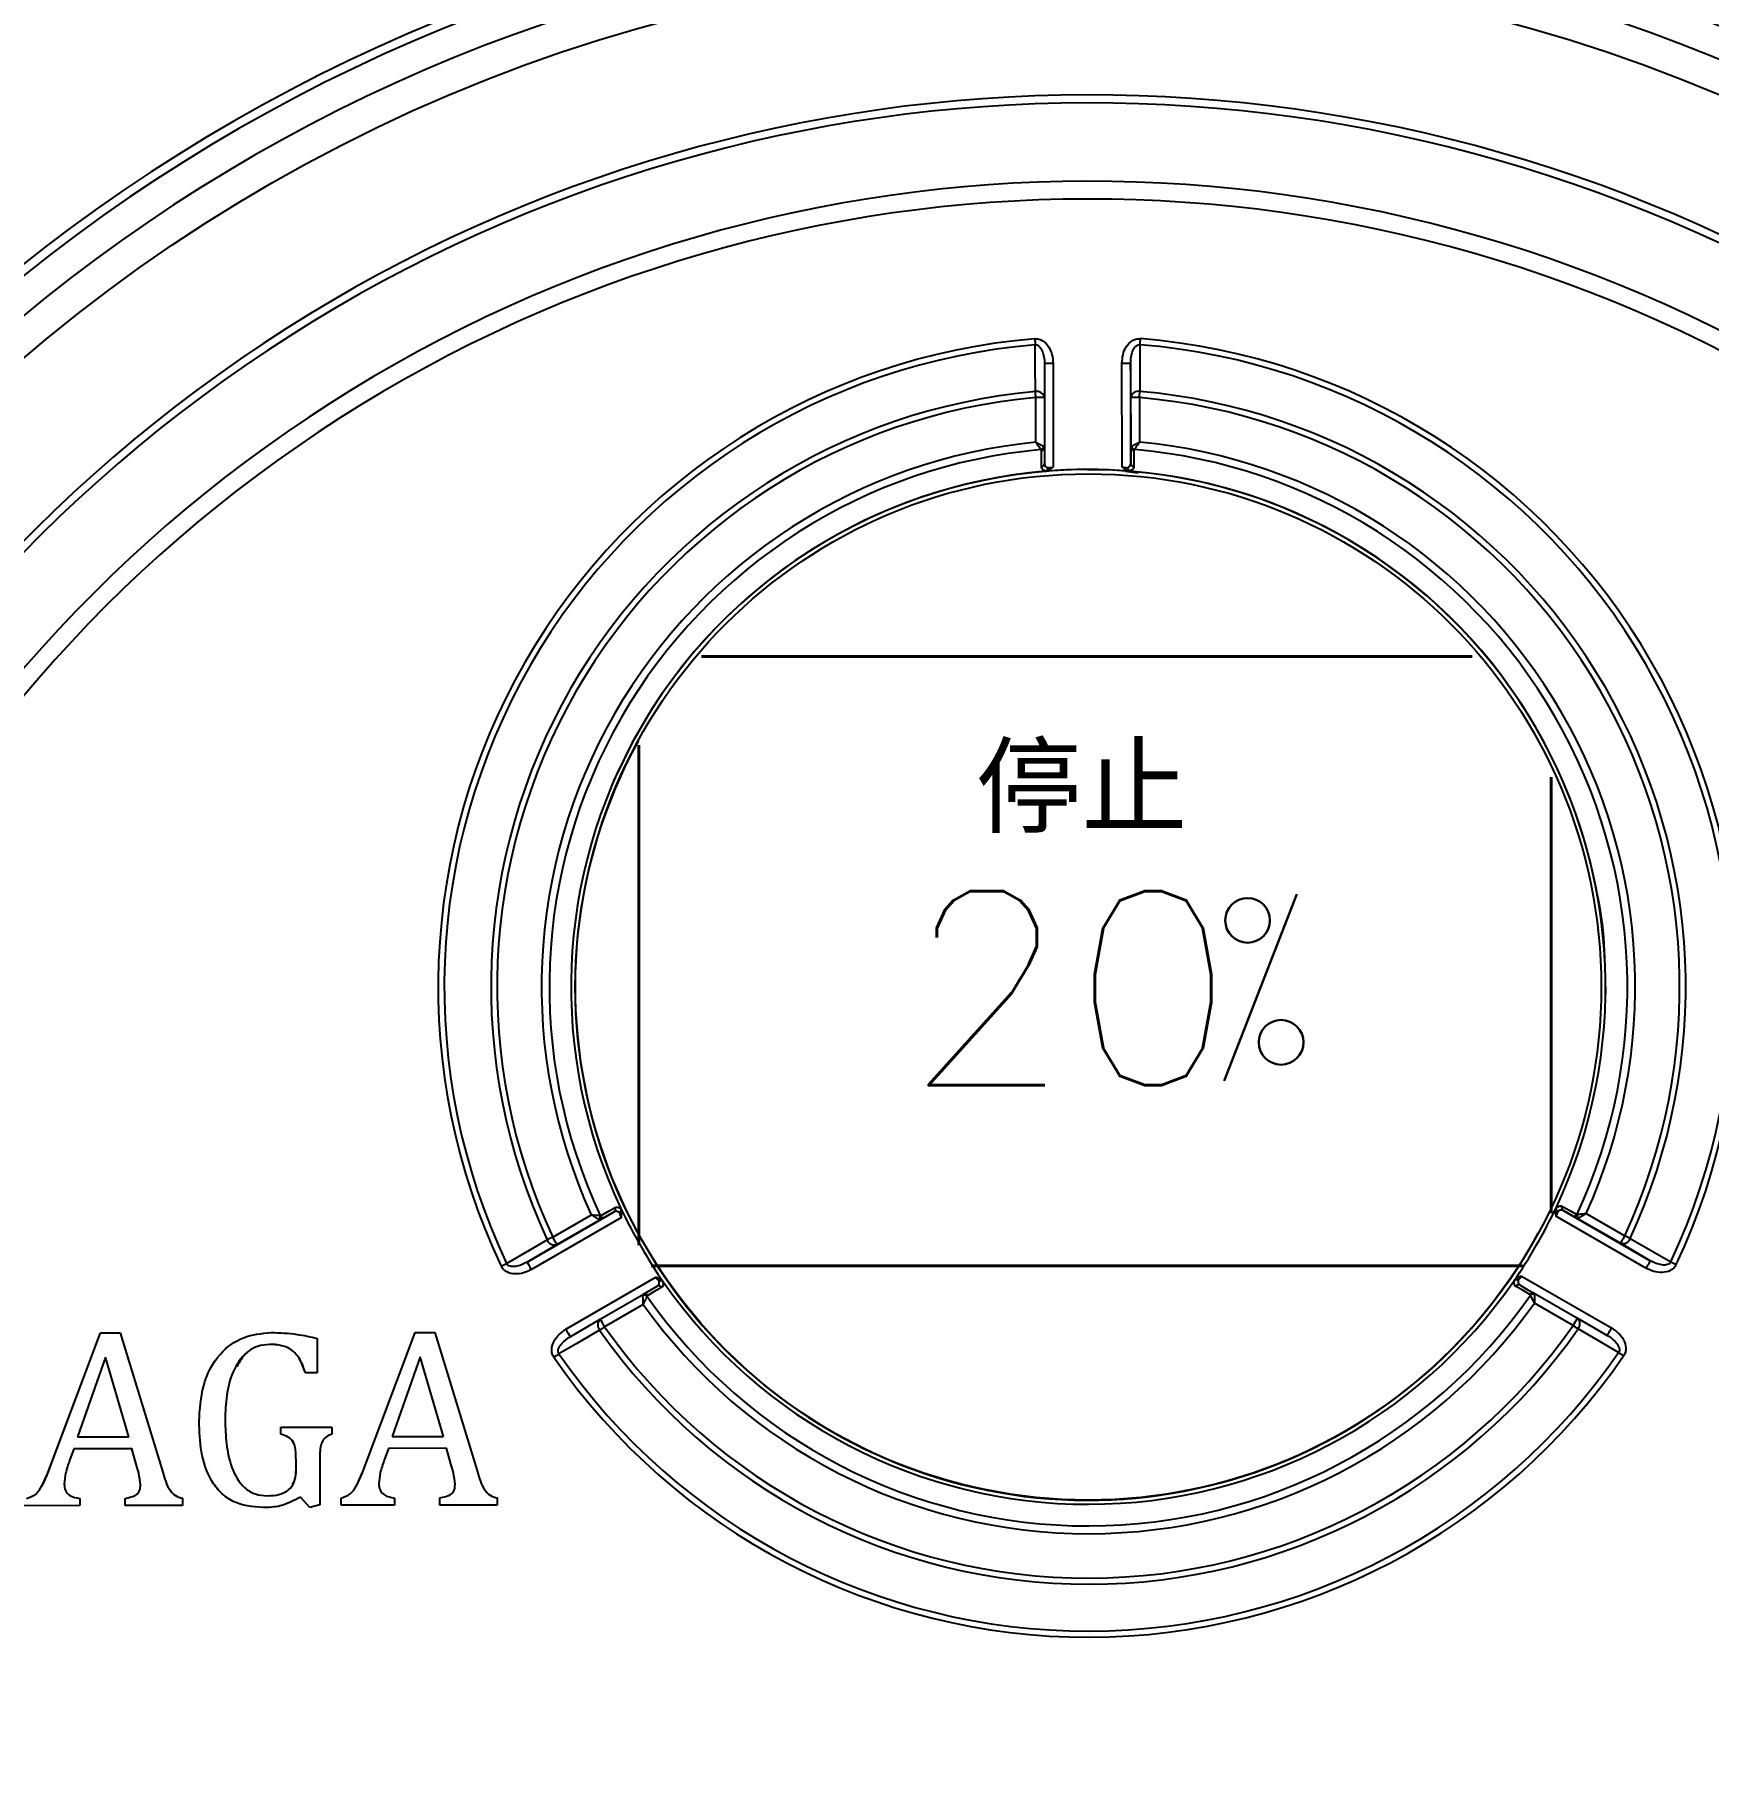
# Model space of a CAD drawing. Header units: millimetres. Extents: x 2301 to 4250, y 838 to 2217.
# Drawn here: x 2783.3 to 2880.4, y 1933.4 to 2033.6 of the extents above; entities that cross this region are included whole.
import ezdxf

# ---------------------------------------------------------------- set-up
doc = ezdxf.new("R2010")
doc.units = ezdxf.units.MM
for name, color, linetype, lineweight in [('DIM', 4, 'Continuous', 13), ('标注', 3, 'Continuous', 13), ('粗实线', 7, 'Continuous', 40)]:
    doc.layers.add(name, color=color, linetype=linetype, lineweight=lineweight)
doc.styles.add('01', font='txt.shx')

msp = doc.modelspace()

# ---------------------------------------------------------------- linework, layer by layer
at = {"color": 7, "linetype": 'Continuous', "lineweight": 25}
for p, q in [((2842.398, 2014.557), (2842.406, 2008.522)), ((2846.406, 2008.527), (2846.398, 2014.562)), ((2846.899, 2014.564), (2846.907, 2008.729)), ((2841.409, 2009.972), (2841.406, 2012.558)), ((2841.905, 2012.557), (2841.909, 2009.666)), ((2846.909, 2009.672), (2846.905, 2012.563)), ((2847.406, 2012.565), (2847.409, 2009.979)), ((2841.906, 2009.634), (2841.908, 2009.668)), ((2841.909, 2009.666), (2841.907, 2008.723)), ((2846.907, 2008.729), (2846.909, 2009.672)), ((2841.91, 2008.686), (2841.904, 2008.691)), ((2846.574, 2008.291), (2847.342, 2008.203)), ((2816.935, 1990.333), (2818.147, 1992.822)), ((2818.339, 1992.658), (2818.332, 1992.645)), ((2874.438, 1978.379), (2874.416, 1977.534)), ((2811.893, 1962.432), (2816.942, 1965.356)), ((2817.365, 1965.022), (2812.143, 1961.998)), ((2813.384, 1963.878), (2815.622, 1965.174)), ((2816.135, 1964.893), (2813.633, 1963.444)), ((2816.942, 1965.356), (2816.135, 1964.893)), ((2876.788, 1962.08), (2871.558, 1965.091)), ((2871.982, 1965.426), (2877.039, 1962.515)), ((2875.303, 1963.523), (2872.797, 1964.965)), ((2873.312, 1965.248), (2875.553, 1963.957)), ((2870.54, 1964.105), (2870.547, 1964.118)), ((2814.147, 1958.536), (2819.37, 1961.56)), ((2818.641, 1960.566), (2819.448, 1961.029)), ((2819.478, 1961.05), (2819.477, 1961.042)), ((2869.458, 1961.106), (2869.457, 1961.114)), ((2869.563, 1961.624), (2874.793, 1958.613)), ((2816.139, 1959.117), (2818.641, 1960.566)), ((2818.628, 1959.982), (2816.39, 1958.686)), ((2818.67, 1960.579), (2818.64, 1960.564)), ((2870.304, 1960.63), (2870.273, 1960.645)), ((2870.302, 1960.632), (2872.808, 1959.189)), ((2872.56, 1958.757), (2870.318, 1960.048)), ((2784.145, 1950.299), (2787.153, 1958.334)), ((2784.146, 1950.301), (2787.154, 1958.335)), ((2787.154, 1958.335), (2787.153, 1958.334)), ((2787.154, 1958.335), (2788.299, 1958.337)), ((2788.299, 1958.337), (2790.77, 1950.251)), ((2799.723, 1958.01), (2799.726, 1956.019)), ((2802.393, 1950.323), (2805.401, 1958.357)), ((2802.394, 1950.324), (2805.402, 1958.358)), ((2805.402, 1958.358), (2805.401, 1958.357)), ((2805.402, 1958.358), (2806.547, 1958.36)), ((2806.547, 1958.36), (2809.018, 1950.275)), ((2787.439, 1956.916), (2785.813, 1952.297)), ((2788.803, 1952.3), (2787.438, 1956.914)), ((2788.804, 1952.3), (2787.439, 1956.916)), ((2796.961, 1957.662), (2796.96, 1957.66)), ((2805.687, 1956.94), (2804.061, 1952.32)), ((2807.05, 1952.324), (2805.686, 1956.938)), ((2807.052, 1952.324), (2805.687, 1956.94)), ((2793.561, 1956.309), (2793.56, 1956.307)), ((2799.04, 1956.018), (2799.039, 1956.016)), ((2799.725, 1956.017), (2799.039, 1956.016)), ((2799.726, 1956.019), (2799.04, 1956.018)), ((2799.726, 1956.019), (2799.725, 1956.017)), ((2797.614, 1952.861), (2797.613, 1952.859)), ((2797.614, 1952.447), (2797.613, 1952.859)), ((2797.614, 1952.861), (2800.577, 1952.864)), ((2797.615, 1952.449), (2797.614, 1952.861)), ((2800.577, 1952.864), (2800.577, 1952.453)), ((2785.813, 1952.297), (2788.804, 1952.3)), ((2797.615, 1952.449), (2797.614, 1952.447)), ((2800.577, 1952.453), (2800.576, 1952.451)), ((2804.061, 1952.32), (2807.052, 1952.324)), ((2785.606, 1951.61), (2785.365, 1950.933)), ((2788.974, 1951.615), (2785.606, 1951.61)), ((2788.973, 1951.613), (2785.606, 1951.609)), ((2788.974, 1951.615), (2788.973, 1951.613)), ((2789.227, 1950.713), (2788.973, 1951.613)), ((2789.228, 1950.715), (2788.974, 1951.615)), ((2789.228, 1950.715), (2789.227, 1950.713)), ((2798.498, 1950.817), (2798.497, 1950.815)), ((2798.498, 1950.386), (2798.497, 1950.815)), ((2798.498, 1950.388), (2798.498, 1950.817)), ((2799.87, 1950.87), (2799.873, 1948.351)), ((2803.854, 1951.634), (2803.613, 1950.956)), ((2807.221, 1951.636), (2803.853, 1951.632)), ((2807.222, 1951.638), (2803.854, 1951.634)), ((2807.222, 1951.638), (2807.221, 1951.636)), ((2807.475, 1950.736), (2807.221, 1951.636)), ((2807.476, 1950.738), (2807.222, 1951.638)), ((2807.476, 1950.738), (2807.475, 1950.736)), ((2783.789, 1949.52), (2784.145, 1950.299)), ((2784.146, 1950.301), (2784.145, 1950.299)), ((2798.498, 1950.388), (2798.498, 1950.386)), ((2802.037, 1949.544), (2802.393, 1950.323)), ((2802.394, 1950.324), (2802.393, 1950.323)), ((2785.949, 1948.73), (2785.949, 1948.318)), ((2788.581, 1948.733), (2788.58, 1948.731)), ((2788.581, 1948.32), (2788.58, 1948.731)), ((2788.582, 1948.321), (2788.581, 1948.733)), ((2789.47, 1949.508), (2789.469, 1949.506)), ((2791.915, 1948.737), (2791.915, 1948.326)), ((2799.292, 1948.198), (2798.747, 1948.81)), ((2801.107, 1948.749), (2801.106, 1948.747)), ((2801.107, 1948.336), (2801.106, 1948.747)), ((2801.108, 1948.337), (2801.107, 1948.749)), ((2804.196, 1948.753), (2804.197, 1948.341)), ((2806.829, 1948.756), (2806.828, 1948.755)), ((2806.829, 1948.343), (2806.828, 1948.755)), ((2806.83, 1948.345), (2806.829, 1948.756)), ((2807.718, 1949.531), (2807.717, 1949.53)), ((2810.163, 1948.761), (2810.163, 1948.349)), ((2785.948, 1948.316), (2780.866, 1948.294)), ((2785.949, 1948.318), (2780.867, 1948.295)), ((2785.949, 1948.318), (2785.948, 1948.316)), ((2791.915, 1948.324), (2788.581, 1948.32)), ((2788.582, 1948.321), (2788.581, 1948.32)), ((2791.915, 1948.326), (2788.582, 1948.321)), ((2791.915, 1948.326), (2791.915, 1948.324)), ((2799.873, 1948.351), (2799.292, 1948.198)), ((2804.196, 1948.34), (2801.107, 1948.336)), ((2801.108, 1948.337), (2801.107, 1948.336)), ((2804.197, 1948.341), (2801.108, 1948.337)), ((2804.197, 1948.341), (2804.196, 1948.34)), ((2810.162, 1948.347), (2806.829, 1948.343)), ((2806.83, 1948.345), (2806.829, 1948.343)), ((2810.163, 1948.349), (2806.83, 1948.345)), ((2810.163, 1948.349), (2810.162, 1948.347))]:
    msp.add_line(p, q, dxfattribs=at)
at = {"color": 7, "linetype": 'Continuous', "lineweight": 25, "flags": 128}
for points in [[(2841.374, 2012.909), (2841.371, 2014.426), (2841.369, 2015.618)], [(2847.426, 2015.626), (2847.432, 2014.109), (2847.436, 2012.917)], [(2841.899, 2014.558), (2841.903, 2013.437), (2841.905, 2012.557)], [(2846.905, 2012.563), (2846.902, 2013.684), (2846.899, 2014.564)], [(2841.723, 2008.543), (2841.724, 2009.07), (2841.725, 2009.485)], [(2847.094, 2009.492), (2847.092, 2008.964), (2847.091, 2008.549)], [(2816.2, 1965.143), (2816.651, 1965.402), (2817.006, 1965.606)], [(2871.917, 1965.675), (2872.374, 1965.418), (2872.732, 1965.215)], [(2872.797, 1964.965), (2872.34, 1965.223), (2871.982, 1965.426)], [(2810.708, 1962.356), (2812.027, 1963.124), (2813.063, 1963.728)], [(2875.553, 1963.957), (2875.504, 1963.873), (2875.457, 1963.791), (2875.414, 1963.716), (2875.376, 1963.651), (2875.345, 1963.596), (2875.322, 1963.556), (2875.308, 1963.531), (2875.303, 1963.523)], [(2875.873, 1963.808), (2877.189, 1963.043), (2878.222, 1962.442)], [(2813.633, 1963.444), (2812.659, 1962.877), (2811.893, 1962.432)], [(2877.039, 1962.515), (2876.067, 1963.079), (2875.303, 1963.523)], [(2877.039, 1962.515), (2877.034, 1962.506), (2877.019, 1962.481), (2876.996, 1962.441), (2876.965, 1962.387), (2876.927, 1962.321), (2876.884, 1962.246), (2876.837, 1962.164), (2876.788, 1962.08)], [(2819.696, 1960.96), (2819.245, 1960.701), (2818.89, 1960.497)], [(2870.054, 1960.562), (2869.598, 1960.82), (2869.239, 1961.023)], [(2869.488, 1961.092), (2869.944, 1960.834), (2870.302, 1960.632)], [(2814.398, 1958.105), (2815.373, 1958.672), (2816.139, 1959.117)], [(2872.808, 1959.189), (2872.803, 1959.181), (2872.789, 1959.157), (2872.767, 1959.117), (2872.736, 1959.063), (2872.698, 1958.998), (2872.655, 1958.923), (2872.608, 1958.842), (2872.56, 1958.757)], [(2872.808, 1959.189), (2873.78, 1958.625), (2874.544, 1958.182)], [(2816.101, 1958.482), (2814.781, 1957.716), (2813.744, 1957.114)], [(2875.2, 1957.192), (2873.884, 1957.955), (2872.849, 1958.554)], [(2874.544, 1958.182), (2874.549, 1958.19), (2874.563, 1958.214), (2874.586, 1958.254), (2874.617, 1958.307), (2874.654, 1958.373), (2874.697, 1958.448), (2874.744, 1958.529), (2874.793, 1958.613)]]:
    msp.add_lwpolyline(points, dxfattribs=at)
at = {"color": 7, "linetype": 'Continuous', "lineweight": 25}
for centre, radius in [((2844.219, 1942.897), 94.663), ((2844.443, 1978.388), 29.75)]:
    msp.add_circle(centre, radius, dxfattribs=at)
for centre, radius, start, end in [((2844.198, 1942.86), 98.896, 99.98751, 170.15867), ((2844.198, 1942.859), 98.897, 9.98805, 80.15852), ((2844.216, 1942.893), 98.356, 99.97048, 170.17569), ((2844.216, 1942.891), 98.358, 9.97103, 80.17554), ((2844.219, 1942.898), 96.559, 99.97048, 170.17569), ((2844.219, 1942.897), 96.56, 9.97103, 80.17554), ((2844.48, 1943.373), 86.736, 352.83814, 187.30792), ((2844.481, 1943.376), 86.27, 352.83813, 187.30793), ((2844.489, 1943.39), 81.714, 352.48125, 187.66482), ((2844.489, 1943.391), 80.681, 352.48124, 187.66483), ((2844.444, 1978.391), 37.707, 94.72361, 205.42275), ((3029.924, 2031.532), 189.226, 184.71747, 184.82439), ((3101.701, 1995.6), 255.063, 175.41772, 175.49703), ((2844.445, 1978.391), 37.707, 334.72419, 85.42251), ((2844.445, 1978.392), 37.353, 94.72361, 205.42275), ((2844.445, 1978.391), 37.354, 334.7242, 85.4225), ((2842.223, 2054.084), 39.527, 269.53091, 270.25444), ((2846.472, 2054.594), 40.032, 269.89434, 270.6112), ((2844.449, 1978.4), 34.646, 95.09165, 205.05471), ((2841.459, 2012.462), 0.456, 12.041, 100.76089), ((2654.738, 1995.946), 187.406, 5.08544, 5.1934), ((2847.352, 2012.467), 0.457, 79.4491, 167.92022), ((2589.588, 2034.896), 258.783, 355.04975, 355.12792), ((2844.449, 1978.4), 34.646, 335.09221, 85.05449), ((2844.449, 1978.401), 34.293, 95.09165, 205.05471), ((2841.582, 1973.031), 39.527, 89.53091, 90.25444), ((2847.332, 1972.533), 40.032, 89.89434, 90.6112), ((2844.45, 1978.4), 34.293, 335.09222, 85.05448), ((2844.449, 1978.4), 31.717, 95.50035, 204.64601), ((2844.45, 1978.4), 31.717, 335.50092, 84.64578), ((2844.449, 1978.4), 31.264, 95.04994, 205.09641), ((2841.637, 2009.763), 0.229, 285.17071, 349.95254), ((2841.72, 2009.674), 0.189, 271.51248, 357.39618), ((2847.098, 2009.681), 0.19, 182.85594, 268.61862), ((2847.181, 2009.77), 0.229, 190.2422, 254.92736), ((2844.449, 1978.399), 31.264, 335.05052, 85.09619), ((2844.444, 1978.391), 30, 94.80213, 205.34423), ((2844.439, 1978.382), 30, 90.07294, 151.33646), ((2841.718, 2008.732), 0.189, 271.64013, 357.40387), ((2844.444, 1978.391), 30, 85.34382, 94.80225), ((2844.439, 1978.381), 30, 2.81714, 90.07307), ((2844.445, 1978.391), 30, 334.8027, 85.344), ((2847.096, 2008.739), 0.19, 182.84832, 268.49114), ((2844.436, 1978.375), 29.75, 151.33681, 331.33625), ((2815.916, 1965.08), 0.228, 310.16449, 15.00499), ((2816.033, 1965.052), 0.19, 302.77663, 28.53512), ((2816.839, 1965.515), 0.19, 302.76923, 28.40737), ((2844.445, 1978.391), 30, 205.34413, 214.80257), ((2844.445, 1978.391), 30, 325.34392, 334.80244), ((2872.085, 1965.586), 0.19, 151.70659, 237.28482), ((2872.899, 1965.125), 0.19, 151.57906, 237.27735), ((2873.017, 1965.153), 0.229, 165.20394, 229.91985), ((2888.443, 1803.26), 177.291, 115.04734, 115.16173), ((2813.495, 1963.88), 0.457, 199.36099, 287.67511), ((2777.892, 1943.182), 41.085, 29.54886, 30.24745), ((2875.441, 1963.959), 0.458, 252.44888, 340.70958), ((2831.467, 1868.965), 104.724, 64.91032, 65.10374), ((2733.625, 2123.757), 178.863, 295.41544, 295.52883), ((2847.634, 1982.694), 41.085, 209.54886, 210.24745), ((2923.221, 2056.962), 104.685, 244.54222, 244.73571), ((2819.535, 1960.861), 0.189, 31.72376, 117.49033), ((2844.445, 1978.391), 30, 214.80241, 325.34366), ((2869.401, 1960.925), 0.189, 62.64255, 148.47014), ((2818.694, 1960.283), 0.228, 45.08991, 110.0333), ((2844.45, 1978.401), 31.717, 215.50062, 324.64544), ((2818.728, 1960.398), 0.189, 31.59583, 117.48286), ((2844.449, 1978.4), 31.264, 215.05022, 325.09585), ((2870.215, 1960.464), 0.189, 62.65017, 148.59802), ((2870.251, 1960.349), 0.228, 70.12675, 135.04222), ((2816.445, 1958.78), 0.455, 132.2705, 220.85579), ((2781.257, 1938.486), 40.526, 29.8964, 30.602), ((2844.45, 1978.401), 34.293, 215.09193, 325.05414), ((2812.311, 1872.501), 105.214, 54.87367, 55.06623), ((2872.504, 1958.851), 0.455, 319.30276, 48.08341), ((2849.28, 1978.736), 40.526, 209.8964, 210.602), ((2952.823, 1764.466), 237.35, 125.08662, 125.17208), ((2844.45, 1978.4), 34.646, 215.09194, 325.05413), ((2680.009, 2149.497), 234.299, 304.71851, 304.80509), ((2844.445, 1978.391), 37.707, 214.72389, 325.42217), ((2844.445, 1978.392), 37.354, 214.72388, 325.42219), ((2935.142, 2043.571), 105.139, 235.24158, 235.43428)]:
    msp.add_arc(centre, radius, start, end, dxfattribs=at)
for points, knots in [([(2841.339, 2015.97), (2841.422, 2015.968), (2841.588, 2015.965), (2841.89, 2015.82), (2842.171, 2015.508), (2842.363, 2015.048), (2842.387, 2014.721), (2842.398, 2014.557)], [0, 0, 0, 0, 0.1253862, 0.2510607, 0.5003133, 0.7501156, 1, 1, 1, 1]), ([(2846.398, 2014.562), (2846.41, 2014.726), (2846.432, 2015.053), (2846.623, 2015.514), (2846.904, 2015.827), (2847.206, 2015.972), (2847.371, 2015.976), (2847.454, 2015.978)], [0, 0, 0, 0, 0.2502314, 0.5000296, 0.7491734, 0.874662, 1, 1, 1, 1]), ([(2841.369, 2015.618), (2841.39, 2015.619), (2841.432, 2015.621), (2841.517, 2015.595), (2841.613, 2015.525), (2841.704, 2015.405), (2841.806, 2015.205), (2841.843, 2015.038), (2841.868, 2014.923)], [0, 0, 0, 0, 0.06582284, 0.13138416, 0.27321533, 0.43641452, 0.61616781, 1, 1, 1, 1]), ([(2841.868, 2014.923), (2841.868, 2014.923), (2841.902, 2014.805), (2841.9, 2014.681), (2841.899, 2014.558)], [0, 0, 0, 0, 0.0029162, 1, 1, 1, 1]), ([(2846.899, 2014.564), (2846.904, 2014.686), (2846.915, 2014.925), (2846.992, 2015.212), (2847.091, 2015.412), (2847.182, 2015.532), (2847.278, 2015.602), (2847.363, 2015.628), (2847.405, 2015.626), (2847.426, 2015.626)], [0, 0, 0, 0, 0.28654563, 0.56106869, 0.68919014, 0.8054766, 0.90650496, 0.95317639, 1, 1, 1, 1]), ([(2841.697, 2009.542), (2841.682, 2009.564), (2841.651, 2009.612), (2841.584, 2009.713), (2841.501, 2009.834), (2841.444, 2009.921), (2841.409, 2009.972)], [0, 0, 0, 0, 0.2332838, 0.4987609, 0.703468, 1, 1, 1, 1]), ([(2841.409, 2009.972), (2841.463, 2009.943), (2841.555, 2009.893), (2841.683, 2009.822), (2841.79, 2009.764), (2841.839, 2009.736), (2841.862, 2009.723)], [0, 0, 0, 0, 0.2946467, 0.5012456, 0.7664226, 1, 1, 1, 1]), ([(2846.956, 2009.73), (2846.979, 2009.743), (2847.029, 2009.77), (2847.136, 2009.829), (2847.264, 2009.9), (2847.356, 2009.95), (2847.409, 2009.979)], [0, 0, 0, 0, 0.2335598, 0.4987543, 0.7053199, 1, 1, 1, 1]), ([(2847.409, 2009.979), (2847.375, 2009.928), (2847.317, 2009.842), (2847.235, 2009.72), (2847.168, 2009.619), (2847.137, 2009.571), (2847.122, 2009.549)], [0, 0, 0, 0, 0.2964987, 0.501239, 0.7666988, 1, 1, 1, 1]), ([(2841.725, 2009.485), (2841.723, 2009.496), (2841.721, 2009.516), (2841.704, 2009.534), (2841.697, 2009.542)], [0, 0, 0, 0, 0.5593038, 1, 1, 1, 1]), ([(2841.862, 2009.723), (2841.875, 2009.715), (2841.902, 2009.697), (2841.907, 2009.677), (2841.909, 2009.666)], [0, 0, 0, 0, 0.4553313, 1, 1, 1, 1]), ([(2846.909, 2009.672), (2846.911, 2009.683), (2846.916, 2009.703), (2846.943, 2009.721), (2846.956, 2009.73)], [0, 0, 0, 0, 0.5446687, 1, 1, 1, 1]), ([(2847.122, 2009.549), (2847.113, 2009.539), (2847.097, 2009.521), (2847.095, 2009.501), (2847.094, 2009.492)], [0, 0, 0, 0, 0.5591883, 1, 1, 1, 1]), ([(2842.002, 2008.302), (2841.96, 2008.316), (2841.875, 2008.344), (2841.789, 2008.402), (2841.733, 2008.469), (2841.726, 2008.518), (2841.723, 2008.543)], [0, 0, 0, 0, 0.2466328, 0.5004014, 0.7469414, 1, 1, 1, 1]), ([(2841.907, 2008.723), (2841.915, 2008.677), (2841.928, 2008.608), (2842.007, 2008.532), (2842.065, 2008.503), (2842.092, 2008.489)], [0, 0, 0, 0, 0.4990701, 0.7628027, 1, 1, 1, 1]), ([(2841.933, 2008.285), (2841.974, 2008.293), (2842.062, 2008.308), (2842.223, 2008.388), (2842.334, 2008.469), (2842.406, 2008.522)], [0, 0, 0, 0, 0.2307502, 0.499775, 1, 1, 1, 1]), ([(2841.933, 2008.285), (2841.947, 2008.287), (2841.967, 2008.289), (2841.991, 2008.296), (2841.998, 2008.3), (2842.002, 2008.302)], [0, 0, 0, 0, 0.5590981, 0.7786873, 1, 1, 1, 1]), ([(2842.092, 2008.489), (2842.091, 2008.483), (2842.09, 2008.465), (2842.083, 2008.425), (2842.066, 2008.376), (2842.037, 2008.33), (2842.014, 2008.311), (2842.002, 2008.302)], [0, 0, 0, 0, 0.079312, 0.22974634, 0.50531734, 0.74880937, 1, 1, 1, 1]), ([(2846.406, 2008.527), (2846.442, 2008.501), (2846.514, 2008.448), (2846.63, 2008.374), (2846.751, 2008.314), (2846.839, 2008.299), (2846.88, 2008.292)], [0, 0, 0, 0, 0.2502989, 0.5003561, 0.7702956, 1, 1, 1, 1]), ([(2846.721, 2008.495), (2846.748, 2008.509), (2846.806, 2008.538), (2846.885, 2008.614), (2846.898, 2008.684), (2846.907, 2008.729)], [0, 0, 0, 0, 0.2371779, 0.5009298, 1, 1, 1, 1]), ([(2846.721, 2008.495), (2846.723, 2008.473), (2846.728, 2008.433), (2846.749, 2008.38), (2846.775, 2008.336), (2846.799, 2008.318), (2846.81, 2008.308)], [0, 0, 0, 0, 0.2846567, 0.5003173, 0.7484157, 1, 1, 1, 1]), ([(2847.091, 2008.549), (2847.088, 2008.525), (2847.081, 2008.476), (2847.024, 2008.409), (2846.938, 2008.35), (2846.853, 2008.322), (2846.81, 2008.308)], [0, 0, 0, 0, 0.25300459, 0.49959593, 0.75331724, 1, 1, 1, 1]), ([(2846.81, 2008.308), (2846.814, 2008.306), (2846.822, 2008.302), (2846.845, 2008.295), (2846.865, 2008.293), (2846.88, 2008.292)], [0, 0, 0, 0, 0.2172611, 0.4477367, 1, 1, 1, 1]), ([(2873.909, 1983.903), (2873.936, 1983.786), (2874.196, 1982.671), (2874.341, 1981.308), (2874.379, 1980.068), (2874.386, 1979.854)], [0, 0, 0, 0, 0.0878179, 0.8420885, 1, 1, 1, 1]), ([(2816.063, 1964.905), (2816.04, 1964.919), (2815.992, 1964.949), (2815.888, 1965.012), (2815.762, 1965.088), (2815.674, 1965.142), (2815.622, 1965.174)], [0, 0, 0, 0, 0.2335598, 0.4987543, 0.7053199, 1, 1, 1, 1]), ([(2815.622, 1965.174), (2815.683, 1965.17), (2815.787, 1965.163), (2815.933, 1965.153), (2816.054, 1965.145), (2816.11, 1965.141), (2816.136, 1965.139)], [0, 0, 0, 0, 0.29649866, 0.50123901, 0.76669877, 1, 1, 1, 1]), ([(2816.135, 1964.893), (2816.125, 1964.889), (2816.105, 1964.883), (2816.076, 1964.899), (2816.063, 1964.905)], [0, 0, 0, 0, 0.5446687, 1, 1, 1, 1]), ([(2816.136, 1965.139), (2816.15, 1965.136), (2816.173, 1965.131), (2816.191, 1965.14), (2816.2, 1965.143)], [0, 0, 0, 0, 0.55918828, 1, 1, 1, 1]), ([(2817.236, 1965.31), (2817.21, 1965.327), (2817.157, 1965.363), (2817.052, 1965.394), (2816.986, 1965.371), (2816.942, 1965.356)], [0, 0, 0, 0, 0.2371779, 0.5009298, 1, 1, 1, 1]), ([(2817.006, 1965.606), (2817.029, 1965.615), (2817.074, 1965.633), (2817.16, 1965.617), (2817.253, 1965.571), (2817.32, 1965.511), (2817.352, 1965.481)], [0, 0, 0, 0, 0.2530046, 0.4995959, 0.7533172, 1, 1, 1, 1]), ([(2817.352, 1965.481), (2817.35, 1965.467), (2817.346, 1965.438), (2817.32, 1965.389), (2817.287, 1965.35), (2817.256, 1965.324), (2817.241, 1965.314), (2817.236, 1965.31)], [0, 0, 0, 0, 0.2513234, 0.4940353, 0.7756165, 0.9195533, 1, 1, 1, 1]), ([(2817.352, 1965.481), (2817.352, 1965.486), (2817.352, 1965.494), (2817.346, 1965.518), (2817.338, 1965.536), (2817.332, 1965.55)], [0, 0, 0, 0, 0.2172611, 0.4477367, 1, 1, 1, 1]), ([(2817.365, 1965.022), (2817.37, 1965.066), (2817.379, 1965.155), (2817.386, 1965.292), (2817.377, 1965.427), (2817.346, 1965.511), (2817.332, 1965.55)], [0, 0, 0, 0, 0.2502989, 0.5003561, 0.7702956, 1, 1, 1, 1]), ([(2871.59, 1965.619), (2871.576, 1965.58), (2871.545, 1965.496), (2871.534, 1965.316), (2871.549, 1965.179), (2871.558, 1965.091)], [0, 0, 0, 0, 0.2307502, 0.499775, 1, 1, 1, 1]), ([(2871.57, 1965.55), (2871.603, 1965.58), (2871.669, 1965.641), (2871.763, 1965.686), (2871.849, 1965.703), (2871.894, 1965.685), (2871.917, 1965.675)], [0, 0, 0, 0, 0.2466328, 0.5004014, 0.7469414, 1, 1, 1, 1]), ([(2871.59, 1965.619), (2871.584, 1965.605), (2871.576, 1965.587), (2871.57, 1965.563), (2871.57, 1965.555), (2871.57, 1965.55)], [0, 0, 0, 0, 0.5590981, 0.7786873, 1, 1, 1, 1]), ([(2871.687, 1965.38), (2871.682, 1965.383), (2871.667, 1965.394), (2871.636, 1965.419), (2871.602, 1965.459), (2871.576, 1965.507), (2871.572, 1965.536), (2871.57, 1965.55)], [0, 0, 0, 0, 0.079312, 0.22974634, 0.50531734, 0.74880937, 1, 1, 1, 1]), ([(2871.982, 1965.426), (2871.938, 1965.441), (2871.872, 1965.464), (2871.766, 1965.433), (2871.713, 1965.397), (2871.687, 1965.38)], [0, 0, 0, 0, 0.4990701, 0.7628027, 1, 1, 1, 1]), ([(2872.732, 1965.215), (2872.743, 1965.211), (2872.762, 1965.203), (2872.785, 1965.209), (2872.796, 1965.211)], [0, 0, 0, 0, 0.5593038, 1, 1, 1, 1]), ([(2872.796, 1965.211), (2872.822, 1965.213), (2872.879, 1965.217), (2873, 1965.225), (2873.147, 1965.236), (2873.25, 1965.243), (2873.312, 1965.248)], [0, 0, 0, 0, 0.23328382, 0.49876095, 0.70346803, 1, 1, 1, 1]), ([(2872.87, 1964.978), (2872.857, 1964.971), (2872.827, 1964.956), (2872.808, 1964.962), (2872.797, 1964.965)], [0, 0, 0, 0, 0.4553313, 1, 1, 1, 1]), ([(2873.312, 1965.248), (2873.26, 1965.216), (2873.171, 1965.161), (2873.045, 1965.085), (2872.941, 1965.021), (2872.893, 1964.992), (2872.87, 1964.978)], [0, 0, 0, 0, 0.2946467, 0.5012456, 0.7664226, 1, 1, 1, 1]), ([(2812.143, 1961.998), (2811.995, 1961.925), (2811.7, 1961.781), (2811.205, 1961.716), (2810.795, 1961.803), (2810.518, 1961.992), (2810.432, 1962.133), (2810.389, 1962.204)], [0, 0, 0, 0, 0.2502314, 0.5000296, 0.7491734, 0.874662, 1, 1, 1, 1]), ([(2811.893, 1962.432), (2811.784, 1962.375), (2811.572, 1962.264), (2811.285, 1962.187), (2811.061, 1962.173), (2810.911, 1962.192), (2810.802, 1962.24), (2810.738, 1962.3), (2810.718, 1962.337), (2810.708, 1962.356)], [0, 0, 0, 0, 0.2865456, 0.5610687, 0.6891901, 0.8054766, 0.906505, 0.9531764, 1, 1, 1, 1]), ([(2878.542, 1962.291), (2878.499, 1962.22), (2878.413, 1962.078), (2878.136, 1961.889), (2877.726, 1961.801), (2877.231, 1961.865), (2876.936, 1962.008), (2876.788, 1962.08)], [0, 0, 0, 0, 0.1253862, 0.2510607, 0.5003133, 0.7501156, 1, 1, 1, 1]), ([(2878.222, 1962.442), (2878.212, 1962.423), (2878.193, 1962.386), (2878.128, 1962.325), (2878.02, 1962.277), (2877.87, 1962.258), (2877.647, 1962.272), (2877.359, 1962.348), (2877.147, 1962.459), (2877.039, 1962.515)], [0, 0, 0, 0, 0.0469095, 0.0936327, 0.1947106, 0.3110168, 0.4391204, 0.7135016, 1, 1, 1, 1]), ([(2819.811, 1961.269), (2819.784, 1961.3), (2819.727, 1961.369), (2819.577, 1961.469), (2819.451, 1961.524), (2819.37, 1961.56)], [0, 0, 0, 0, 0.2307502, 0.499775, 1, 1, 1, 1]), ([(2819.448, 1961.029), (2819.483, 1961.058), (2819.536, 1961.104), (2819.562, 1961.21), (2819.557, 1961.274), (2819.555, 1961.305)], [0, 0, 0, 0, 0.4990701, 0.7628027, 1, 1, 1, 1]), ([(2819.762, 1961.32), (2819.748, 1961.326), (2819.721, 1961.337), (2819.67, 1961.338), (2819.613, 1961.329), (2819.576, 1961.314), (2819.555, 1961.305)], [0, 0, 0, 0, 0.2515598, 0.4996828, 0.715314, 1, 1, 1, 1]), ([(2819.762, 1961.32), (2819.771, 1961.277), (2819.79, 1961.19), (2819.783, 1961.087), (2819.754, 1961.005), (2819.716, 1960.975), (2819.696, 1960.96)], [0, 0, 0, 0, 0.2466328, 0.5004014, 0.7469414, 1, 1, 1, 1]), ([(2819.811, 1961.269), (2819.802, 1961.28), (2819.79, 1961.297), (2819.773, 1961.313), (2819.766, 1961.318), (2819.762, 1961.32)], [0, 0, 0, 0, 0.5590981, 0.7786873, 1, 1, 1, 1]), ([(2869.563, 1961.624), (2869.522, 1961.606), (2869.44, 1961.57), (2869.318, 1961.507), (2869.206, 1961.432), (2869.148, 1961.363), (2869.122, 1961.331)], [0, 0, 0, 0, 0.2502989, 0.5003561, 0.7702956, 1, 1, 1, 1]), ([(2869.171, 1961.383), (2869.167, 1961.381), (2869.16, 1961.376), (2869.142, 1961.36), (2869.13, 1961.343), (2869.122, 1961.331)], [0, 0, 0, 0, 0.2172611, 0.4477367, 1, 1, 1, 1]), ([(2869.239, 1961.023), (2869.22, 1961.038), (2869.181, 1961.068), (2869.151, 1961.15), (2869.143, 1961.253), (2869.162, 1961.34), (2869.171, 1961.383)], [0, 0, 0, 0, 0.2530046, 0.4995959, 0.7533172, 1, 1, 1, 1]), ([(2869.378, 1961.368), (2869.357, 1961.377), (2869.32, 1961.393), (2869.263, 1961.402), (2869.212, 1961.4), (2869.185, 1961.389), (2869.171, 1961.383)], [0, 0, 0, 0, 0.2846567, 0.5003173, 0.7484157, 1, 1, 1, 1]), ([(2869.378, 1961.368), (2869.376, 1961.338), (2869.372, 1961.273), (2869.399, 1961.168), (2869.452, 1961.122), (2869.488, 1961.092)], [0, 0, 0, 0, 0.2371779, 0.5009298, 1, 1, 1, 1]), ([(2818.616, 1960.497), (2818.616, 1960.512), (2818.618, 1960.545), (2818.633, 1960.558), (2818.641, 1960.566)], [0, 0, 0, 0, 0.4553313, 1, 1, 1, 1]), ([(2818.628, 1959.982), (2818.627, 1960.043), (2818.624, 1960.147), (2818.621, 1960.293), (2818.617, 1960.415), (2818.616, 1960.471), (2818.616, 1960.497)], [0, 0, 0, 0, 0.2946467, 0.5012456, 0.7664226, 1, 1, 1, 1]), ([(2818.855, 1960.445), (2818.843, 1960.421), (2818.819, 1960.37), (2818.765, 1960.262), (2818.701, 1960.13), (2818.655, 1960.037), (2818.628, 1959.982)], [0, 0, 0, 0, 0.23328382, 0.49876095, 0.70346803, 1, 1, 1, 1]), ([(2818.89, 1960.497), (2818.881, 1960.49), (2818.865, 1960.478), (2818.858, 1960.455), (2818.855, 1960.445)], [0, 0, 0, 0, 0.5593038, 1, 1, 1, 1]), ([(2870.09, 1960.51), (2870.085, 1960.523), (2870.078, 1960.545), (2870.061, 1960.557), (2870.054, 1960.562)], [0, 0, 0, 0, 0.5591883, 1, 1, 1, 1]), ([(2870.318, 1960.048), (2870.291, 1960.103), (2870.245, 1960.196), (2870.181, 1960.328), (2870.126, 1960.436), (2870.101, 1960.486), (2870.09, 1960.51)], [0, 0, 0, 0, 0.2964987, 0.501239, 0.7666988, 1, 1, 1, 1]), ([(2870.302, 1960.632), (2870.311, 1960.624), (2870.326, 1960.611), (2870.328, 1960.578), (2870.329, 1960.563)], [0, 0, 0, 0, 0.5446687, 1, 1, 1, 1]), ([(2870.329, 1960.563), (2870.328, 1960.537), (2870.327, 1960.481), (2870.325, 1960.359), (2870.322, 1960.213), (2870.32, 1960.109), (2870.318, 1960.048)], [0, 0, 0, 0, 0.2335598, 0.4987543, 0.7053199, 1, 1, 1, 1]), ([(2792.87, 1953.197), (2792.913, 1953.896), (2792.999, 1955.29), (2793.897, 1957.082), (2795.396, 1958.191), (2796.497, 1958.296), (2797.048, 1958.348)], [0, 0, 0, 0, 0.2808621, 0.5603944, 0.779988, 1, 1, 1, 1]), ([(2797.048, 1958.348), (2797.553, 1958.331), (2798.456, 1958.301), (2799.336, 1958.099), (2799.723, 1958.01)], [0, 0, 0, 0, 0.5599154, 1, 1, 1, 1]), ([(2813.453, 1956.912), (2813.413, 1956.985), (2813.333, 1957.13), (2813.307, 1957.464), (2813.437, 1957.864), (2813.739, 1958.26), (2814.011, 1958.444), (2814.147, 1958.536)], [0, 0, 0, 0, 0.1253862, 0.2510607, 0.5003133, 0.7501156, 1, 1, 1, 1]), ([(2813.744, 1957.114), (2813.732, 1957.132), (2813.71, 1957.168), (2813.69, 1957.254), (2813.702, 1957.372), (2813.761, 1957.511), (2813.883, 1957.699), (2814.01, 1957.816), (2814.097, 1957.895)], [0, 0, 0, 0, 0.0658285, 0.1313954, 0.2732387, 0.4364519, 0.6162206, 1, 1, 1, 1]), ([(2814.097, 1957.895), (2814.097, 1957.895), (2814.183, 1957.983), (2814.291, 1958.044), (2814.398, 1958.105)], [0, 0, 0, 0, 0.0031279, 1, 1, 1, 1]), ([(2874.544, 1958.182), (2874.652, 1958.121), (2874.76, 1958.06), (2874.846, 1957.972), (2874.847, 1957.972)], [0, 0, 0, 0, 0.993971, 1, 1, 1, 1]), ([(2874.793, 1958.613), (2874.929, 1958.522), (2875.202, 1958.338), (2875.505, 1957.942), (2875.635, 1957.543), (2875.61, 1957.209), (2875.531, 1957.064), (2875.491, 1956.991)], [0, 0, 0, 0, 0.2502314, 0.5000296, 0.7491734, 0.874662, 1, 1, 1, 1]), ([(2874.847, 1957.972), (2874.933, 1957.893), (2875.06, 1957.777), (2875.183, 1957.59), (2875.241, 1957.45), (2875.254, 1957.332), (2875.234, 1957.246), (2875.212, 1957.21), (2875.2, 1957.192)], [0, 0, 0, 0, 0.3832777, 0.5632953, 0.7266841, 0.8686344, 0.9342103, 1, 1, 1, 1]), ([(2796.961, 1957.662), (2796.725, 1957.64), (2796.254, 1957.598), (2795.426, 1957.106), (2794.773, 1956.084), (2794.425, 1954.711), (2794.394, 1953.771), (2794.379, 1953.3)], [0, 0, 0, 0, 0.1250099, 0.2499863, 0.4986889, 0.7491401, 1, 1, 1, 1]), ([(2796.96, 1957.66), (2796.725, 1957.638), (2796.256, 1957.594), (2795.517, 1957.179), (2795.229, 1956.665), (2795.058, 1956.359)], [0, 0, 0, 0, 0.2883065, 0.5765354, 1, 1, 1, 1]), ([(2799.039, 1956.016), (2798.949, 1956.272), (2798.771, 1956.783), (2798.27, 1957.389), (2797.599, 1957.637), (2797.173, 1957.652), (2796.96, 1957.66)], [0, 0, 0, 0, 0.2807684, 0.5596325, 0.7793612, 1, 1, 1, 1]), ([(2799.04, 1956.018), (2798.95, 1956.274), (2798.772, 1956.785), (2798.271, 1957.391), (2797.599, 1957.639), (2797.174, 1957.654), (2796.961, 1957.662)], [0, 0, 0, 0, 0.2807684, 0.5596325, 0.7793612, 1, 1, 1, 1]), ([(2796.574, 1948.194), (2795.977, 1948.25), (2795.079, 1948.334), (2794.103, 1949.04), (2793.387, 1949.988), (2792.935, 1951.43), (2792.892, 1952.608), (2792.87, 1953.197)], [0, 0, 0, 0, 0.2489102, 0.3740533, 0.4992899, 0.7492242, 1, 1, 1, 1]), ([(2794.379, 1953.3), (2794.393, 1952.829), (2794.422, 1951.889), (2794.704, 1950.507), (2795.295, 1949.438), (2796.123, 1948.938), (2796.594, 1948.9), (2796.83, 1948.881)], [0, 0, 0, 0, 0.2509733, 0.5016441, 0.7501459, 0.874991, 1, 1, 1, 1]), ([(2798.497, 1950.815), (2798.493, 1951.008), (2798.486, 1951.392), (2798.425, 1951.946), (2798.057, 1952.328), (2797.762, 1952.407), (2797.614, 1952.447)], [0, 0, 0, 0, 0.2814958, 0.5616084, 0.7793283, 1, 1, 1, 1]), ([(2798.498, 1950.817), (2798.494, 1951.009), (2798.487, 1951.393), (2798.426, 1951.948), (2798.058, 1952.329), (2797.763, 1952.409), (2797.615, 1952.449)], [0, 0, 0, 0, 0.2814958, 0.5616084, 0.7793283, 1, 1, 1, 1]), ([(2800.577, 1952.453), (2800.465, 1952.412), (2800.242, 1952.33), (2799.994, 1952.054), (2799.864, 1951.547), (2799.868, 1951.149), (2799.87, 1950.87)], [0, 0, 0, 0, 0.1867494, 0.3723338, 0.5591229, 1, 1, 1, 1]), ([(2785.365, 1950.933), (2785.275, 1950.686), (2785.115, 1950.246), (2785.071, 1949.78), (2785.052, 1949.575)], [0, 0, 0, 0, 0.5603886, 1, 1, 1, 1]), ([(2789.47, 1949.508), (2789.446, 1949.738), (2789.404, 1950.148), (2789.282, 1950.541), (2789.228, 1950.715)], [0, 0, 0, 0, 0.559614, 1, 1, 1, 1]), ([(2803.613, 1950.956), (2803.523, 1950.709), (2803.363, 1950.269), (2803.319, 1949.803), (2803.299, 1949.599)], [0, 0, 0, 0, 0.5603886, 1, 1, 1, 1]), ([(2807.718, 1949.531), (2807.694, 1949.761), (2807.652, 1950.171), (2807.53, 1950.565), (2807.476, 1950.738)], [0, 0, 0, 0, 0.55961402, 1, 1, 1, 1]), ([(2782.869, 1948.724), (2783.057, 1948.794), (2783.434, 1948.936), (2783.839, 1949.547), (2784.029, 1950.015), (2784.146, 1950.301)], [0, 0, 0, 0, 0.2779893, 0.5583685, 1, 1, 1, 1]), ([(2790.77, 1950.251), (2790.872, 1949.885), (2791.013, 1949.374), (2791.482, 1948.859), (2791.77, 1948.778), (2791.915, 1948.737)], [0, 0, 0, 0, 0.5606419, 0.7798878, 1, 1, 1, 1]), ([(2796.83, 1948.881), (2797.072, 1948.891), (2797.552, 1948.912), (2798.18, 1949.243), (2798.469, 1949.819), (2798.489, 1950.198), (2798.498, 1950.388)], [0, 0, 0, 0, 0.2811486, 0.5595012, 0.7791204, 1, 1, 1, 1]), ([(2798.288, 1949.559), (2798.341, 1949.646), (2798.494, 1949.895), (2798.496, 1950.192), (2798.498, 1950.386)], [0, 0, 0, 0, 0.34506169, 1, 1, 1, 1]), ([(2801.107, 1948.749), (2801.297, 1948.817), (2801.678, 1948.953), (2802.085, 1949.568), (2802.277, 1950.037), (2802.394, 1950.324)], [0, 0, 0, 0, 0.277759, 0.5582123, 1, 1, 1, 1]), ([(2809.018, 1950.275), (2809.119, 1949.908), (2809.26, 1949.398), (2809.73, 1948.883), (2810.018, 1948.801), (2810.163, 1948.761)], [0, 0, 0, 0, 0.5606419, 0.7798878, 1, 1, 1, 1]), ([(2785.052, 1949.575), (2785.059, 1949.444), (2785.075, 1949.182), (2785.411, 1948.817), (2785.744, 1948.763), (2785.949, 1948.73)], [0, 0, 0, 0, 0.28088141, 0.55885689, 1, 1, 1, 1]), ([(2788.581, 1948.733), (2788.701, 1948.758), (2788.941, 1948.808), (2789.272, 1948.936), (2789.458, 1949.215), (2789.466, 1949.41), (2789.47, 1949.508)], [0, 0, 0, 0, 0.2811955, 0.5607077, 0.7796524, 1, 1, 1, 1]), ([(2798.747, 1948.81), (2798.366, 1948.604), (2797.685, 1948.234), (2796.914, 1948.206), (2796.574, 1948.194)], [0, 0, 0, 0, 0.559112, 1, 1, 1, 1]), ([(2803.299, 1949.599), (2803.307, 1949.467), (2803.322, 1949.205), (2803.659, 1948.841), (2803.992, 1948.786), (2804.196, 1948.753)], [0, 0, 0, 0, 0.2808814, 0.5588569, 1, 1, 1, 1]), ([(2806.829, 1948.756), (2806.949, 1948.781), (2807.189, 1948.832), (2807.519, 1948.959), (2807.705, 1949.239), (2807.713, 1949.434), (2807.718, 1949.531)], [0, 0, 0, 0, 0.2811955, 0.5607077, 0.7796524, 1, 1, 1, 1])]:
    msp.add_open_spline(points, degree=3, knots=knots, dxfattribs=at)
for points in [[(2842.092, 2008.489), (2842.139, 2008.495), (2842.235, 2008.506), (2842.349, 2008.516), (2842.406, 2008.522)], [(2846.406, 2008.527), (2846.463, 2008.522), (2846.578, 2008.511), (2846.673, 2008.501), (2846.721, 2008.495)], [(2817.365, 1965.022), (2817.341, 1965.074), (2817.293, 1965.178), (2817.255, 1965.266), (2817.236, 1965.31)], [(2871.687, 1965.38), (2871.668, 1965.336), (2871.63, 1965.247), (2871.582, 1965.143), (2871.558, 1965.091)], [(2819.555, 1961.305), (2819.527, 1961.343), (2819.47, 1961.42), (2819.403, 1961.513), (2819.37, 1961.56)], [(2869.563, 1961.624), (2869.529, 1961.577), (2869.463, 1961.484), (2869.406, 1961.407), (2869.378, 1961.368)]]:
    msp.add_open_spline(points, degree=3, dxfattribs=at)
at = {"layer": 'DIM', "lineweight": 30}
msp.add_line((2856.547, 1983.766), (2852.328, 1972.942), dxfattribs=at)
for centre in [(2853.683, 1982.247), (2855.626, 1975.176)]:
    msp.add_circle(centre, 1.297, dxfattribs=at)
at = {"layer": '粗实线', "linetype": 'ByBlock'}
for points in [[(2822.009, 1997.543), (2866.713, 1997.543)], [(2818.38, 1963.415), (2818.38, 1992.404)], [(2871.29, 1990.553), (2871.29, 1965.266)], [(2869.632, 1962.211), (2819.09, 1962.211)]]:
    msp.add_lwpolyline(points, dxfattribs=at)

# ---------------------------------------------------------------- texts
at = {"layer": '标注', "attachment_point": 1, "style": '01'}
for s, insert, char_height, width in [('停止', (2837.911, 1992.292), 4.5, 32.86896), ('20', (2833.736, 1983.939), 11.25, 53.65123)]:
    msp.add_mtext(s, dxfattribs=dict(at, insert=insert, char_height=char_height, width=width))

doc.saveas('drawing.dxf')
